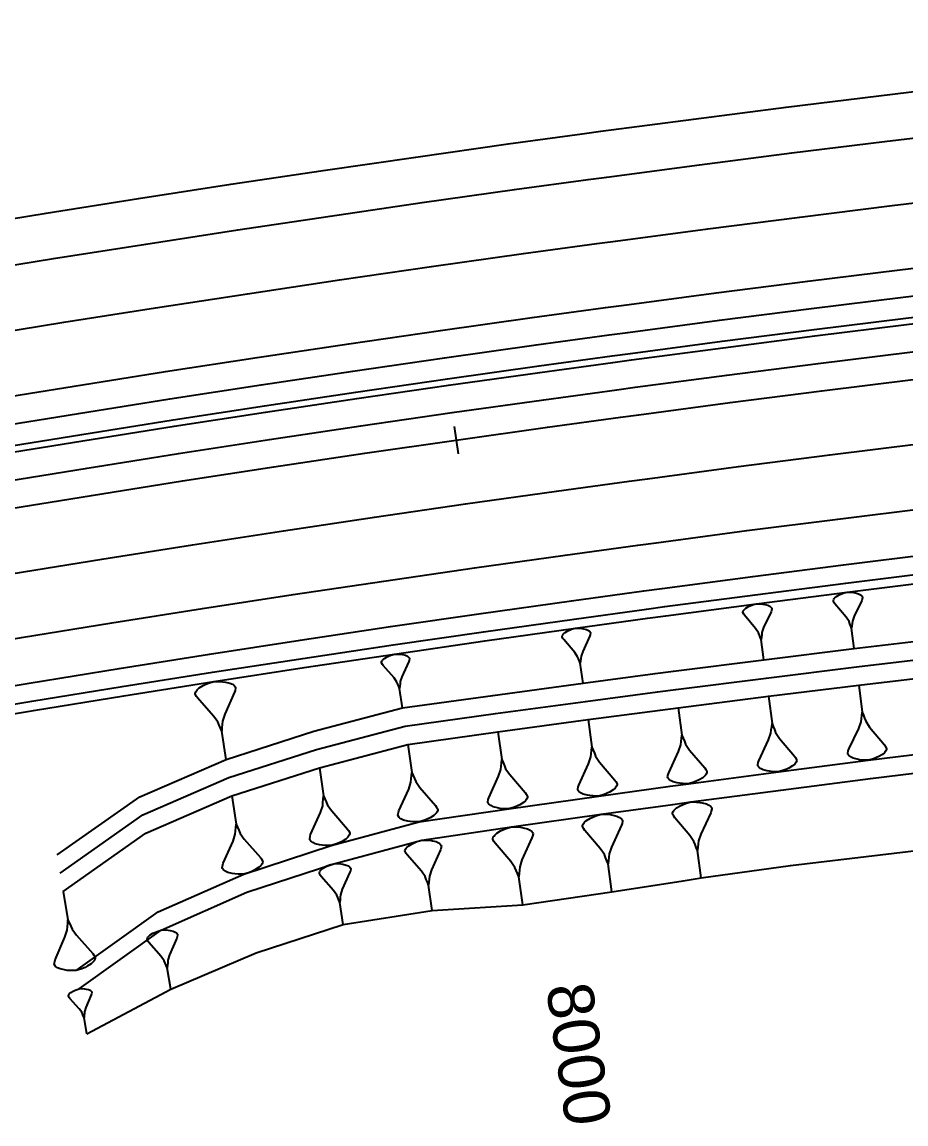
# Model space of a CAD drawing. Extents: x 388537 to 389570, y 804803 to 804975.
# Drawn here: x 388615.6 to 388663.6, y 804910.6 to 804970.3 of the extents above; entities that cross this region are included whole.
import ezdxf
from ezdxf.enums import TextEntityAlignment as Align

# ---------------------------------------------------------------- set-up
doc = ezdxf.new("R2010")
doc.units = 0
doc.layers.get('0').update_dxf_attribs({"linetype": 'CONTINUOUS'})
doc.styles.add('ARIAL', font='ARIAL.FON')

msp = doc.modelspace()

# ---------------------------------------------------------------- linework, layer by layer
at = {"color": 3}
msp.add_line((388639.0831, 804948.3862), (388639.2955, 804946.9013), dxfattribs=at)
at = {"color": 7}
for p, q in [((388659.6397, 804938.9485), (388659.6633, 804939.0156)), ((388659.6437, 804938.917), (388659.6397, 804938.9485)), ((388659.6871, 804938.8264), (388659.6437, 804938.917)), ((388659.6633, 804939.0156), (388659.6909, 804939.0511)), ((388659.7266, 804938.7673), (388659.6871, 804938.8264)), ((388659.6909, 804939.0511), (388659.7184, 804939.0866)), ((388659.7184, 804939.0866), (388659.8051, 804939.1615)), ((388659.8051, 804939.1615), (388659.9548, 804939.2444)), ((388659.9548, 804939.2444), (388660.0454, 804939.2878)), ((388660.0454, 804939.2878), (388660.1676, 804939.3352)), ((388660.1676, 804939.3352), (388660.3843, 804939.3945)), ((388660.3843, 804939.3945), (388660.609, 804939.3908)), ((388660.609, 804939.3908), (388660.739, 804939.3751)), ((388660.739, 804939.3751), (388660.8376, 804939.3555)), ((388661.1769, 804938.9498), (388660.7716, 804938.0981)), ((388660.8376, 804939.3555), (388661.0032, 804939.3123)), ((388661.0032, 804939.3123), (388661.1057, 804939.2611)), ((388661.1057, 804939.2611), (388661.1412, 804939.2336)), ((388661.1412, 804939.2336), (388661.1767, 804939.206)), ((388661.1767, 804939.206), (388661.2161, 804939.1469)), ((388661.2005, 804939.0168), (388661.1769, 804938.9498)), ((388661.2201, 804939.1154), (388661.2005, 804939.0168)), ((388661.2161, 804939.1469), (388661.2201, 804939.1154)), ((388654.7345, 804938.3204), (388654.7577, 804938.3869)), ((388654.7386, 804938.2891), (388654.7345, 804938.3204)), ((388654.782, 804938.1995), (388654.7386, 804938.2891)), ((388654.7577, 804938.3869), (388654.7848, 804938.4222)), ((388654.7848, 804938.4222), (388654.812, 804938.4575)), ((388654.812, 804938.4575), (388654.8976, 804938.5322)), ((388654.8976, 804938.5322), (388655.0456, 804938.615)), ((388655.0456, 804938.615), (388655.1353, 804938.6584)), ((388655.1353, 804938.6584), (388655.2562, 804938.7059)), ((388655.2562, 804938.7059), (388655.4708, 804938.7656)), ((388655.4708, 804938.7656), (388655.6935, 804938.7629)), ((388655.6935, 804938.7629), (388655.8225, 804938.7479)), ((388655.8225, 804938.7479), (388655.9203, 804938.7288)), ((388656.2584, 804938.3281), (388655.8602, 804937.4821)), ((388655.9203, 804938.7288), (388656.0847, 804938.6867)), ((388656.0847, 804938.6867), (388656.1865, 804938.6364)), ((388656.1865, 804938.6364), (388656.2218, 804938.6092)), ((388656.2218, 804938.6092), (388656.2571, 804938.5821)), ((388656.2571, 804938.5821), (388656.2965, 804938.5236)), ((388656.2815, 804938.3946), (388656.2584, 804938.3281)), ((388656.3005, 804938.4924), (388656.2815, 804938.3946)), ((388656.2965, 804938.5236), (388656.3005, 804938.4924)), ((388660.3302, 804938.0426), (388659.7266, 804938.7673)), ((388654.8214, 804938.1411), (388654.782, 804938.1995)), ((388655.4229, 804937.4252), (388654.8214, 804938.1411)), ((388660.4881, 804937.8062), (388660.3302, 804938.0426)), ((388660.5355, 804937.6841), (388660.4881, 804937.8062)), ((388660.5829, 804937.5619), (388660.5355, 804937.6841)), ((388660.6616, 804937.6999), (388660.646, 804937.5699)), ((388660.6773, 804937.83), (388660.6616, 804937.6999)), ((388660.7716, 804938.0981), (388660.6773, 804937.83)), ((388644.9315, 804937.0016), (388644.9537, 804937.0672)), ((388644.9537, 804937.0672), (388644.9801, 804937.1022)), ((388644.9801, 804937.1022), (388645.0065, 804937.1371)), ((388645.0065, 804937.1371), (388645.0901, 804937.2113)), ((388645.0901, 804937.2113), (388645.2351, 804937.294)), ((388645.2351, 804937.294), (388645.3229, 804937.3374)), ((388645.3229, 804937.3374), (388645.4414, 804937.3851)), ((388645.4414, 804937.3851), (388645.652, 804937.4456)), ((388645.652, 804937.4456), (388645.8711, 804937.4448)), ((388645.8711, 804937.4448), (388645.9981, 804937.4311)), ((388645.9981, 804937.4311), (388646.0944, 804937.4132)), ((388646.4303, 804937.0218), (388646.0457, 804936.1864)), ((388646.0944, 804937.4132), (388646.2564, 804937.3731)), ((388646.2564, 804937.3731), (388646.357, 804937.3245)), ((388646.357, 804937.3245), (388646.392, 804937.298)), ((388646.392, 804937.298), (388646.4269, 804937.2716)), ((388646.4269, 804937.2716), (388646.4661, 804937.2145)), ((388646.4525, 804937.0875), (388646.4303, 804937.0218)), ((388646.4704, 804937.1838), (388646.4525, 804937.0875)), ((388646.4661, 804937.2145), (388646.4704, 804937.1838)), ((388655.5803, 804937.1915), (388655.4229, 804937.4252)), ((388655.6278, 804937.0706), (388655.5803, 804937.1915)), ((388655.6753, 804936.9497), (388655.6278, 804937.0706)), ((388655.7528, 804937.0869), (388655.7378, 804936.9579)), ((388655.7678, 804937.2159), (388655.7528, 804937.0869)), ((388655.8602, 804937.4821), (388655.7678, 804937.2159)), ((388660.6303, 804937.4398), (388660.5829, 804937.5619)), ((388660.646, 804937.5699), (388660.6303, 804937.4398)), ((388660.7692, 804936.3363), (388660.6303, 804937.4398)), ((388644.9358, 804936.9709), (388644.9315, 804937.0016)), ((388644.9792, 804936.8831), (388644.9358, 804936.9709)), ((388645.0184, 804936.8259), (388644.9792, 804936.8831)), ((388645.616, 804936.1268), (388645.0184, 804936.8259)), ((388655.7228, 804936.8288), (388655.6753, 804936.9497)), ((388655.7378, 804936.9579), (388655.7228, 804936.8288)), ((388655.8651, 804935.7355), (388655.7228, 804936.8288)), ((388635.2939, 804935.8077), (388635.4358, 804935.8902)), ((388635.4358, 804935.8902), (388635.5218, 804935.9337)), ((388635.5218, 804935.9337), (388635.638, 804935.9816)), ((388635.638, 804935.9816), (388635.8446, 804936.0428)), ((388635.8446, 804936.0428), (388636.0602, 804936.0438)), ((388636.0602, 804936.0438), (388636.1852, 804936.0314)), ((388636.1852, 804936.0314), (388636.2801, 804936.0146)), ((388636.2801, 804936.0146), (388636.4398, 804935.9765)), ((388636.4398, 804935.9765), (388636.5392, 804935.9295)), ((388636.5392, 804935.9295), (388636.5738, 804935.9038)), ((388636.5738, 804935.9038), (388636.6083, 804935.8781)), ((388636.6083, 804935.8781), (388636.6474, 804935.8222)), ((388645.7728, 804935.8982), (388645.616, 804936.1268)), ((388645.8205, 804935.7797), (388645.7728, 804935.8982)), ((388645.957, 804935.9238), (388645.9433, 804935.7968)), ((388646.0457, 804936.1864), (388645.957, 804935.9238)), ((388635.1397, 804935.6001), (388635.1609, 804935.6648)), ((388635.1441, 804935.5699), (388635.1397, 804935.6001)), ((388635.1876, 804935.4839), (388635.1441, 804935.5699)), ((388635.1609, 804935.6648), (388635.1866, 804935.6994)), ((388635.1866, 804935.6994), (388635.2124, 804935.734)), ((388635.2266, 804935.428), (388635.1876, 804935.4839)), ((388635.2124, 804935.734), (388635.2939, 804935.8077)), ((388635.8202, 804934.7453), (388635.2266, 804935.428)), ((388636.6137, 804935.6324), (388636.2423, 804934.8075)), ((388636.635, 804935.6972), (388636.6137, 804935.6324)), ((388636.6518, 804935.7921), (388636.635, 804935.6972)), ((388636.6474, 804935.8222), (388636.6518, 804935.7921)), ((388645.8683, 804935.6612), (388645.8205, 804935.7797)), ((388645.916, 804935.5427), (388645.8683, 804935.6612)), ((388645.9296, 804935.6697), (388645.916, 804935.5427)), ((388646.065, 804934.4685), (388645.916, 804935.5427)), ((388645.9433, 804935.7968), (388645.9296, 804935.6697)), ((388635.9763, 804934.5218), (388635.8202, 804934.7453)), ((388636.2423, 804934.8075), (388636.1573, 804934.5484)), ((388625.0651, 804934.0022), (388625.1019, 804934.0525)), ((388625.1019, 804934.0525), (388625.1387, 804934.1029)), ((388625.1387, 804934.1029), (388625.2558, 804934.2104)), ((388625.2558, 804934.2104), (388625.46, 804934.3315)), ((388625.46, 804934.3315), (388625.5839, 804934.3955)), ((388625.5839, 804934.3955), (388625.7514, 804934.4662)), ((388625.7514, 804934.4662), (388626.0495, 804934.5573)), ((388626.0495, 804934.5573), (388626.3613, 804934.5613)), ((388626.3613, 804934.5613), (388626.5423, 804934.545)), ((388626.5423, 804934.545), (388626.6798, 804934.5218)), ((388626.6798, 804934.5218), (388626.9112, 804934.4686)), ((388626.9112, 804934.4686), (388627.0555, 804934.4019)), ((388627.0555, 804934.4019), (388627.1058, 804934.3651)), ((388627.1058, 804934.3651), (388627.1562, 804934.3283)), ((388627.1562, 804934.3283), (388627.2134, 804934.248)), ((388627.197, 804934.067), (388627.167, 804933.973)), ((388627.2202, 804934.2044), (388627.197, 804934.067)), ((388627.2134, 804934.248), (388627.2202, 804934.2044)), ((388636.0243, 804934.4056), (388635.9763, 804934.5218)), ((388636.0722, 804934.2894), (388636.0243, 804934.4056)), ((388636.1201, 804934.1733), (388636.0722, 804934.2894)), ((388636.1325, 804934.2983), (388636.1201, 804934.1733)), ((388636.2756, 804933.1179), (388636.1201, 804934.1733)), ((388636.1449, 804934.4234), (388636.1325, 804934.2983)), ((388636.1573, 804934.5484), (388636.1449, 804934.4234)), ((388661.0189, 804934.3519), (388661.2035, 804932.8849)), ((388625.0352, 804933.9083), (388625.0651, 804934.0022)), ((388625.042, 804933.8647), (388625.0352, 804933.9083)), ((388625.1059, 804933.7408), (388625.042, 804933.8647)), ((388625.1631, 804933.6605), (388625.1059, 804933.7408)), ((388626.03, 804932.6801), (388625.1631, 804933.6605)), ((388627.167, 804933.973), (388626.6398, 804932.7752)), ((388656.1232, 804933.7522), (388656.3154, 804932.2761)), ((388651.2302, 804933.1306), (388651.4299, 804931.6454)), ((388661.1827, 804932.7119), (388661.2035, 804932.8849)), ((388661.2035, 804932.8849), (388661.2666, 804932.7225)), ((388626.2586, 804932.3588), (388626.03, 804932.6801)), ((388626.3293, 804932.1913), (388626.2586, 804932.3588)), ((388626.52, 804932.3995), (388626.5036, 804932.2185)), ((388626.6398, 804932.7752), (388626.52, 804932.3995)), ((388646.3398, 804932.4874), (388646.5471, 804930.9932)), ((388656.2951, 804932.1019), (388656.3154, 804932.2761)), ((388656.3154, 804932.2761), (388656.3795, 804932.1129)), ((388661.0156, 804932.0096), (388661.1411, 804932.3661)), ((388661.1411, 804932.3661), (388661.1619, 804932.539)), ((388661.1619, 804932.539), (388661.1827, 804932.7119)), ((388661.2666, 804932.7225), (388661.3296, 804932.5601)), ((388661.3296, 804932.5601), (388661.3926, 804932.3977)), ((388661.3926, 804932.3977), (388661.6025, 804932.0835)), ((388626.4001, 804932.0238), (388626.3293, 804932.1913)), ((388626.4708, 804931.8564), (388626.4001, 804932.0238)), ((388626.4872, 804932.0374), (388626.4708, 804931.8564)), ((388626.7086, 804930.3316), (388626.4708, 804931.8564)), ((388626.5036, 804932.2185), (388626.4872, 804932.0374)), ((388641.4521, 804931.8236), (388641.6671, 804930.3205)), ((388651.4103, 804931.4699), (388651.4299, 804931.6454)), ((388651.4299, 804931.6454), (388651.4951, 804931.4813)), ((388656.1299, 804931.3941), (388656.2547, 804931.7535)), ((388656.2547, 804931.7535), (388656.2749, 804931.9277)), ((388656.2749, 804931.9277), (388656.2951, 804932.1019)), ((388656.3795, 804932.1129), (388656.4436, 804931.9496)), ((388656.4436, 804931.9496), (388656.5077, 804931.7864)), ((388656.5077, 804931.7864), (388656.7204, 804931.471)), ((388660.4769, 804930.8773), (388661.0156, 804932.0096)), ((388661.6025, 804932.0835), (388662.405, 804931.12)), ((388636.5672, 804931.1392), (388636.79, 804929.6271)), ((388651.2469, 804930.7568), (388651.371, 804931.1191)), ((388651.371, 804931.1191), (388651.3906, 804931.2945)), ((388651.3906, 804931.2945), (388651.4103, 804931.4699)), ((388651.4951, 804931.4813), (388651.5604, 804931.3173)), ((388651.5604, 804931.3173), (388651.6256, 804931.1533)), ((388651.6256, 804931.1533), (388651.841, 804930.8366)), ((388655.5923, 804930.2519), (388656.1299, 804931.3941)), ((388656.7204, 804931.471), (388657.5324, 804930.5044)), ((388662.405, 804931.12), (388662.4575, 804931.0414)), ((388646.3667, 804930.0979), (388646.4901, 804930.4632)), ((388646.4901, 804930.4632), (388646.5091, 804930.6399)), ((388646.5091, 804930.6399), (388646.5281, 804930.8165)), ((388646.5281, 804930.8165), (388646.5471, 804930.9932)), ((388646.5471, 804930.9932), (388646.6135, 804930.8284)), ((388646.6135, 804930.8284), (388646.6799, 804930.6635)), ((388646.6799, 804930.6635), (388646.7463, 804930.4987)), ((388646.7463, 804930.4987), (388646.9644, 804930.1809)), ((388650.7106, 804929.6046), (388651.2469, 804930.7568)), ((388651.841, 804930.8366), (388652.6626, 804929.867)), ((388657.5324, 804930.5044), (388657.5855, 804930.4255)), ((388660.4194, 804930.6572), (388660.4455, 804930.7882)), ((388660.4247, 804930.6153), (388660.4194, 804930.6572)), ((388660.4772, 804930.5367), (388660.4247, 804930.6153)), ((388660.4455, 804930.7882), (388660.4769, 804930.8773)), ((388660.5243, 804930.5001), (388660.4772, 804930.5367)), ((388660.5715, 804930.4635), (388660.5243, 804930.5001)), ((388660.7078, 804930.3955), (388660.5715, 804930.4635)), ((388662.1016, 804930.4857), (388661.9811, 804930.428)), ((388662.3006, 804930.5959), (388662.1016, 804930.4857)), ((388662.4158, 804930.6956), (388662.3006, 804930.5959)), ((388662.4525, 804930.7428), (388662.4158, 804930.6956)), ((388662.4891, 804930.79), (388662.4525, 804930.7428)), ((388662.4575, 804931.0414), (388662.5152, 804930.921)), ((388662.5205, 804930.8791), (388662.4891, 804930.79)), ((388662.5152, 804930.921), (388662.5205, 804930.8791)), ((388631.7688, 804929.8816), (388631.9995, 804928.3604)), ((388641.612, 804929.7867), (388641.6304, 804929.9646)), ((388641.6304, 804929.9646), (388641.6488, 804930.1425)), ((388641.6488, 804930.1425), (388641.6671, 804930.3205)), ((388641.6671, 804930.3205), (388641.7347, 804930.1548)), ((388641.7347, 804930.1548), (388641.8022, 804929.9892)), ((388641.8022, 804929.9892), (388641.8697, 804929.8235)), ((388645.8317, 804928.9359), (388646.3667, 804930.0979)), ((388646.9644, 804930.1809), (388647.7956, 804929.2083)), ((388652.6626, 804929.867), (388652.7164, 804929.7879)), ((388655.5354, 804930.0301), (388655.5611, 804930.1621)), ((388655.5409, 804929.9879), (388655.5354, 804930.0301)), ((388655.594, 804929.909), (388655.5409, 804929.9879)), ((388655.5611, 804930.1621), (388655.5923, 804930.2519)), ((388655.6417, 804929.8723), (388655.594, 804929.909)), ((388655.6894, 804929.8357), (388655.6417, 804929.8723)), ((388657.2296, 804929.8646), (388657.1086, 804929.8059)), ((388657.4295, 804929.9763), (388657.2296, 804929.8646)), ((388657.5451, 804930.0772), (388657.4295, 804929.9763)), ((388657.5818, 804930.1248), (388657.5451, 804930.0772)), ((388657.6185, 804930.1725), (388657.5818, 804930.1248)), ((388657.5855, 804930.4255), (388657.6442, 804930.3045)), ((388657.6497, 804930.2623), (388657.6185, 804930.1725)), ((388657.6442, 804930.3045), (388657.6497, 804930.2623)), ((388660.928, 804930.338), (388660.7078, 804930.3955)), ((388661.059, 804930.3119), (388660.928, 804930.338)), ((388661.2319, 804930.2911), (388661.059, 804930.3119)), ((388661.5306, 804930.2861), (388661.2319, 804930.2911)), ((388661.8187, 804930.3649), (388661.5306, 804930.2861)), ((388661.9811, 804930.428), (388661.8187, 804930.3649)), ((388636.7368, 804929.0895), (388636.7545, 804929.2687)), ((388636.7545, 804929.2687), (388636.7722, 804929.4479)), ((388636.7722, 804929.4479), (388636.79, 804929.6271)), ((388636.79, 804929.6271), (388636.8586, 804929.4606)), ((388636.8586, 804929.4606), (388636.9273, 804929.2942)), ((388636.9273, 804929.2942), (388636.996, 804929.1277)), ((388640.9558, 804928.2465), (388641.4894, 804929.4185)), ((388641.4894, 804929.4185), (388641.612, 804929.7867)), ((388641.8697, 804929.8235), (388642.0906, 804929.5045)), ((388642.0906, 804929.5045), (388642.9314, 804928.5291)), ((388650.6542, 804929.3811), (388650.6796, 804929.5141)), ((388650.6599, 804929.3386), (388650.6542, 804929.3811)), ((388650.7138, 804929.2595), (388650.6599, 804929.3386)), ((388650.6796, 804929.5141), (388650.7106, 804929.6046)), ((388650.7619, 804929.2227), (388650.7138, 804929.2595)), ((388652.5613, 804929.335), (388652.3605, 804929.2216)), ((388652.6772, 804929.437), (388652.5613, 804929.335)), ((388652.7139, 804929.4851), (388652.6772, 804929.437)), ((388652.7506, 804929.5333), (388652.7139, 804929.4851)), ((388652.7164, 804929.7879), (388652.776, 804929.6663)), ((388652.7817, 804929.6239), (388652.7506, 804929.5333)), ((388652.776, 804929.6663), (388652.7817, 804929.6239)), ((388655.8269, 804929.7678), (388655.6894, 804929.8357)), ((388656.0487, 804929.7109), (388655.8269, 804929.7678)), ((388656.1807, 804929.6852), (388656.0487, 804929.7109)), ((388656.3549, 804929.6649), (388656.1807, 804929.6852)), ((388656.6557, 804929.6612), (388656.3549, 804929.6649)), ((388656.9454, 804929.7418), (388656.6557, 804929.6612)), ((388657.1086, 804929.8059), (388656.9454, 804929.7418)), ((388636.0828, 804927.5365), (388636.6149, 804928.7185)), ((388636.6149, 804928.7185), (388636.7368, 804929.0895)), ((388636.996, 804929.1277), (388637.2197, 804928.8076)), ((388637.2197, 804928.8076), (388638.0701, 804927.8293)), ((388645.776, 804928.7106), (388645.8009, 804928.8446)), ((388645.7819, 804928.6679), (388645.776, 804928.7106)), ((388645.8364, 804928.5884), (388645.7819, 804928.6679)), ((388645.8009, 804928.8446), (388645.8317, 804928.9359)), ((388647.6959, 804928.6723), (388647.4943, 804928.5573)), ((388647.8121, 804928.7755), (388647.6959, 804928.6723)), ((388647.7956, 804929.2083), (388647.8501, 804929.1289)), ((388647.8489, 804928.8241), (388647.8121, 804928.7755)), ((388647.8856, 804928.8727), (388647.8489, 804928.8241)), ((388647.8501, 804929.1289), (388647.9106, 804929.0067)), ((388647.9165, 804928.964), (388647.8856, 804928.8727)), ((388647.9106, 804929.0067), (388647.9165, 804928.964)), ((388650.8101, 804929.186), (388650.7619, 804929.2227)), ((388650.9488, 804929.1182), (388650.8101, 804929.186)), ((388651.1724, 804929.0619), (388650.9488, 804929.1182)), ((388651.3054, 804929.0366), (388651.1724, 804929.0619)), ((388651.4808, 804929.017), (388651.3054, 804929.0366)), ((388651.7836, 804929.0145), (388651.4808, 804929.017)), ((388652.0749, 804929.0968), (388651.7836, 804929.0145)), ((388652.2389, 804929.1621), (388652.0749, 804929.0968)), ((388652.3605, 804929.2216), (388652.2389, 804929.1621)), ((388627.0169, 804928.3555), (388627.2555, 804926.8254)), ((388631.9653, 804927.9995), (388631.9824, 804928.1799)), ((388631.9824, 804928.1799), (388631.9995, 804928.3604)), ((388631.9995, 804928.3604), (388632.0694, 804928.1931)), ((388632.0694, 804928.1931), (388632.1392, 804928.0259)), ((388640.9006, 804928.0195), (388640.9251, 804928.1545)), ((388640.9251, 804928.1545), (388640.9558, 804928.2465)), ((388642.9499, 804928.0935), (388642.8333, 804927.9891)), ((388642.9314, 804928.5291), (388642.9866, 804928.4493)), ((388642.9867, 804928.1425), (388642.9499, 804928.0935)), ((388642.9866, 804928.4493), (388643.048, 804928.3266)), ((388643.0235, 804928.1916), (388642.9867, 804928.1425)), ((388643.0542, 804928.2837), (388643.0235, 804928.1916)), ((388643.048, 804928.3266), (388643.0542, 804928.2837)), ((388645.8851, 804928.5517), (388645.8364, 804928.5884)), ((388645.9337, 804928.5149), (388645.8851, 804928.5517)), ((388646.0736, 804928.4473), (388645.9337, 804928.5149)), ((388646.2989, 804928.3915), (388646.0736, 804928.4473)), ((388646.4329, 804928.3666), (388646.2989, 804928.3915)), ((388646.6096, 804928.3476), (388646.4329, 804928.3666)), ((388646.9143, 804928.3463), (388646.6096, 804928.3476)), ((388647.2073, 804928.4305), (388646.9143, 804928.3463)), ((388647.3721, 804928.4969), (388647.2073, 804928.4305)), ((388647.4943, 804928.5573), (388647.3721, 804928.4969)), ((388631.8271, 804927.445), (388631.9483, 804927.8191)), ((388631.9483, 804927.8191), (388631.9653, 804927.9995)), ((388632.1392, 804928.0259), (388632.209, 804927.8586)), ((388632.209, 804927.8586), (388632.4356, 804927.5373)), ((388632.4356, 804927.5373), (388633.2958, 804926.5562)), ((388636.0523, 804927.4437), (388636.0828, 804927.5365)), ((388638.0701, 804927.8293), (388638.1261, 804927.7493)), ((388638.1261, 804927.7493), (388638.1884, 804927.6261)), ((388638.1642, 804927.4901), (388638.1274, 804927.4405)), ((388638.1947, 804927.5828), (388638.1642, 804927.4901)), ((388638.1884, 804927.6261), (388638.1947, 804927.5828)), ((388640.9067, 804927.9765), (388640.9006, 804928.0195)), ((388640.962, 804927.8968), (388640.9067, 804927.9765)), ((388641.0111, 804927.86), (388640.962, 804927.8968)), ((388641.0602, 804927.8232), (388641.0111, 804927.86)), ((388641.2013, 804927.7557), (388641.0602, 804927.8232)), ((388641.4283, 804927.7005), (388641.2013, 804927.7557)), ((388641.5633, 804927.676), (388641.4283, 804927.7005)), ((388641.7412, 804927.6576), (388641.5633, 804927.676)), ((388642.048, 804927.6577), (388641.7412, 804927.6576)), ((388642.3425, 804927.7436), (388642.048, 804927.6577)), ((388642.5082, 804927.8111), (388642.3425, 804927.7436)), ((388642.6309, 804927.8725), (388642.5082, 804927.8111)), ((388642.8333, 804927.9891), (388642.6309, 804927.8725)), ((388650.9175, 804927.4133), (388650.9486, 804927.504)), ((388650.9486, 804927.504), (388650.9854, 804927.5522)), ((388650.9854, 804927.5522), (388651.0221, 804927.6003)), ((388651.0221, 804927.6003), (388651.1382, 804927.7024)), ((388651.1382, 804927.7024), (388651.3392, 804927.816)), ((388651.3392, 804927.816), (388651.4609, 804927.8756)), ((388651.4609, 804927.8756), (388651.6251, 804927.9409)), ((388651.6251, 804927.9409), (388651.9168, 804928.0234)), ((388651.9168, 804928.0234), (388652.2199, 804928.0209)), ((388652.2199, 804928.0209), (388652.3955, 804928.0012)), ((388652.3955, 804928.0012), (388652.5287, 804927.9759)), ((388652.5287, 804927.9759), (388652.7525, 804927.9195)), ((388652.7525, 804927.9195), (388652.8914, 804927.8516)), ((388652.8914, 804927.8516), (388652.9396, 804927.8149)), ((388652.9396, 804927.8149), (388652.9878, 804927.7781)), ((388652.9878, 804927.7781), (388653.0417, 804927.6988)), ((388653.0221, 804927.5232), (388652.991, 804927.4325)), ((388653.0474, 804927.6564), (388653.0221, 804927.5232)), ((388653.0417, 804927.6988), (388653.0474, 804927.6564)), ((388631.2965, 804926.253), (388631.8271, 804927.445)), ((388636.0282, 804927.3078), (388636.0523, 804927.4437)), ((388636.0345, 804927.2646), (388636.0282, 804927.3078)), ((388636.0905, 804927.1845), (388636.0345, 804927.2646)), ((388636.14, 804927.1477), (388636.0905, 804927.1845)), ((388636.1896, 804927.1108), (388636.14, 804927.1477)), ((388636.332, 804927.0435), (388636.1896, 804927.1108)), ((388636.5607, 804926.989), (388636.332, 804927.0435)), ((388636.6967, 804926.9648), (388636.5607, 804926.989)), ((388636.8759, 804926.9471), (388636.6967, 804926.9648)), ((388637.1847, 804926.9485), (388636.8759, 804926.9471)), ((388637.4807, 804927.0362), (388637.1847, 804926.9485)), ((388637.6472, 804927.1049), (388637.4807, 804927.0362)), ((388637.7704, 804927.1672), (388637.6472, 804927.1049)), ((388637.9737, 804927.2854), (388637.7704, 804927.1672)), ((388638.0906, 804927.3909), (388637.9737, 804927.2854)), ((388638.1274, 804927.4405), (388638.0906, 804927.3909)), ((388646.0676, 804926.8225), (388646.1049, 804926.8718)), ((388646.1049, 804926.8718), (388646.1421, 804926.921)), ((388646.1421, 804926.921), (388646.2599, 804927.0255)), ((388646.2599, 804927.0255), (388646.4642, 804927.142)), ((388646.4642, 804927.142), (388646.5879, 804927.2033)), ((388646.5879, 804927.2033), (388646.755, 804927.2706)), ((388646.755, 804927.2706), (388647.0518, 804927.3558)), ((388647.0518, 804927.3558), (388647.3606, 804927.3546)), ((388647.3606, 804927.3546), (388647.5396, 804927.3353)), ((388647.5396, 804927.3353), (388647.6754, 804927.3101)), ((388647.6754, 804927.3101), (388647.9036, 804927.2536)), ((388647.9036, 804927.2536), (388648.0454, 804927.1851)), ((388648.0454, 804927.1851), (388648.0947, 804927.1478)), ((388648.0947, 804927.1478), (388648.1439, 804927.1106)), ((388648.1439, 804927.1106), (388648.1992, 804927.03)), ((388648.2052, 804926.9868), (388648.1799, 804926.851)), ((388648.1992, 804927.03), (388648.2052, 804926.9868)), ((388650.9232, 804927.3708), (388650.9175, 804927.4133)), ((388650.9829, 804927.2491), (388650.9232, 804927.3708)), ((388651.0368, 804927.1698), (388650.9829, 804927.2491)), ((388651.8593, 804926.1991), (388651.0368, 804927.1698)), ((388652.991, 804927.4325), (388652.454, 804926.279)), ((388627.0859, 804925.9033), (388627.2062, 804926.2803)), ((388627.2062, 804926.2803), (388627.2226, 804926.462)), ((388627.2226, 804926.462), (388627.2391, 804926.6437)), ((388627.2391, 804926.6437), (388627.2555, 804926.8254)), ((388627.2555, 804926.8254), (388627.3265, 804926.6573)), ((388627.3265, 804926.6573), (388627.3975, 804926.4893)), ((388627.3975, 804926.4893), (388627.4685, 804926.3212)), ((388627.4685, 804926.3212), (388627.6979, 804925.9987)), ((388633.2958, 804926.5562), (388633.3524, 804926.4759)), ((388633.3524, 804926.4759), (388633.4157, 804926.3521)), ((388633.4222, 804926.3086), (388633.392, 804926.2151)), ((388633.4157, 804926.3521), (388633.4222, 804926.3086)), ((388641.2755, 804926.226), (388641.3936, 804926.3318)), ((388641.3936, 804926.3318), (388641.5988, 804926.45)), ((388641.5988, 804926.45), (388641.7232, 804926.5122)), ((388641.7232, 804926.5122), (388641.8911, 804926.5806)), ((388641.8911, 804926.5806), (388642.1896, 804926.6677)), ((388642.1896, 804926.6677), (388642.5006, 804926.6678)), ((388642.5006, 804926.6678), (388642.6809, 804926.6492)), ((388642.6809, 804926.6492), (388642.8177, 804926.6243)), ((388642.8177, 804926.6243), (388643.0479, 804926.5684)), ((388643.0479, 804926.5684), (388643.1909, 804926.5)), ((388643.1909, 804926.5), (388643.2407, 804926.4627)), ((388643.2407, 804926.4627), (388643.2904, 804926.4254)), ((388643.2904, 804926.4254), (388643.3464, 804926.3446)), ((388643.3526, 804926.301), (388643.3278, 804926.1642)), ((388643.3464, 804926.3446), (388643.3526, 804926.301)), ((388646.0364, 804926.73), (388646.0676, 804926.8225)), ((388646.0424, 804926.6867), (388646.0364, 804926.73)), ((388646.1036, 804926.563), (388646.0424, 804926.6867)), ((388646.1589, 804926.4825), (388646.1036, 804926.563)), ((388647.001, 804925.4971), (388646.1589, 804926.4825)), ((388648.1487, 804926.7585), (388647.6066, 804925.5811)), ((388648.1799, 804926.851), (388648.1487, 804926.7585)), ((388652.454, 804926.279), (388652.3298, 804925.9163)), ((388626.5569, 804924.7012), (388627.0859, 804925.9033)), ((388627.6979, 804925.9987), (388628.5679, 804925.0149)), ((388631.2426, 804926.0225), (388631.2663, 804926.1595)), ((388631.2492, 804925.9791), (388631.2426, 804926.0225)), ((388631.3058, 804925.8987), (388631.2492, 804925.9791)), ((388631.2663, 804926.1595), (388631.2965, 804926.253)), ((388631.3559, 804925.8619), (388631.3058, 804925.8987)), ((388631.4059, 804925.825), (388631.3559, 804925.8619)), ((388631.5495, 804925.7578), (388631.4059, 804925.825)), ((388631.78, 804925.7039), (388631.5495, 804925.7578)), ((388631.9169, 804925.6802), (388631.78, 804925.7039)), ((388632.0974, 804925.6631), (388631.9169, 804925.6802)), ((388632.7058, 804925.7554), (388632.4082, 804925.6658)), ((388632.8731, 804925.8252), (388632.7058, 804925.7554)), ((388632.9969, 804925.8884), (388632.8731, 804925.8252)), ((388633.201, 804926.0083), (388632.9969, 804925.8884)), ((388633.3182, 804926.115), (388633.201, 804926.0083)), ((388633.3551, 804926.1651), (388633.3182, 804926.115)), ((388633.392, 804926.2151), (388633.3551, 804926.1651)), ((388636.6117, 804925.6522), (388636.7968, 804925.7599)), ((388636.7968, 804925.7599), (388636.9091, 804925.8166)), ((388636.9091, 804925.8166), (388637.0607, 804925.8792)), ((388637.0607, 804925.8792), (388637.3304, 804925.9591)), ((388637.3304, 804925.9591), (388637.6117, 804925.9604)), ((388637.6117, 804925.9604), (388637.7749, 804925.9442)), ((388637.7749, 804925.9442), (388637.8988, 804925.9223)), ((388637.8988, 804925.9223), (388638.1072, 804925.8725)), ((388638.1072, 804925.8725), (388638.2368, 804925.8112)), ((388638.2368, 804925.8112), (388638.282, 804925.7777)), ((388638.282, 804925.7777), (388638.3272, 804925.7441)), ((388638.3272, 804925.7441), (388638.3781, 804925.6712)), ((388638.3781, 804925.6712), (388638.3839, 804925.6318)), ((388641.1698, 804926.0332), (388641.2009, 804926.1265)), ((388641.176, 804925.9897), (388641.1698, 804926.0332)), ((388641.2382, 804925.8653), (388641.176, 804925.9897)), ((388641.2009, 804926.1265), (388641.2382, 804926.1763)), ((388641.2382, 804926.1763), (388641.2755, 804926.226)), ((388641.2942, 804925.7845), (388641.2382, 804925.8653)), ((388642.1464, 804924.7958), (388641.2942, 804925.7845)), ((388643.2967, 804926.0709), (388642.7559, 804924.883)), ((388643.3278, 804926.1642), (388643.2967, 804926.0709)), ((388652.0749, 804925.8821), (388651.8593, 804926.1991)), ((388652.1402, 804925.7178), (388652.0749, 804925.8821)), ((388652.2056, 804925.5536), (388652.1402, 804925.7178)), ((388652.3102, 804925.7407), (388652.2905, 804925.565)), ((388652.3298, 804925.9163), (388652.3102, 804925.7407)), ((388632.4082, 804925.6658), (388632.0974, 804925.6631)), ((388636.4103, 804925.3813), (388636.4381, 804925.4658)), ((388636.4161, 804925.3419), (388636.4103, 804925.3813)), ((388636.4729, 804925.2296), (388636.4161, 804925.3419)), ((388636.4381, 804925.4658), (388636.4716, 804925.5109)), ((388636.4716, 804925.5109), (388636.5052, 804925.5561)), ((388636.5238, 804925.1567), (388636.4729, 804925.2296)), ((388636.5052, 804925.5561), (388636.6117, 804925.6522)), ((388637.2985, 804924.2656), (388636.5238, 804925.1567)), ((388638.3342, 804925.4235), (388637.8495, 804924.3468)), ((388638.3619, 804925.508), (388638.3342, 804925.4235)), ((388638.3839, 804925.6318), (388638.3619, 804925.508)), ((388647.222, 804925.175), (388647.001, 804925.4971)), ((388647.2893, 804925.008), (388647.222, 804925.175)), ((388647.4816, 804925.211), (388647.4623, 804925.032)), ((388647.6066, 804925.5811), (388647.4816, 804925.211)), ((388652.2709, 804925.3894), (388652.2056, 804925.5536)), ((388652.2905, 804925.565), (388652.2709, 804925.3894)), ((388652.4708, 804923.9025), (388652.2709, 804925.3894)), ((388626.5035, 804924.4689), (388626.5268, 804924.6069)), ((388626.5268, 804924.6069), (388626.5569, 804924.7012)), ((388628.5924, 804924.5709), (388628.4749, 804924.463)), ((388628.5679, 804925.0149), (388628.6253, 804924.9342)), ((388628.6293, 804924.6214), (388628.5924, 804924.5709)), ((388628.6253, 804924.9342), (388628.6894, 804924.8099)), ((388628.6662, 804924.6719), (388628.6293, 804924.6214)), ((388628.6963, 804924.7662), (388628.6662, 804924.6719)), ((388628.6894, 804924.8099), (388628.6963, 804924.7662)), ((388631.9399, 804924.4099), (388632.0991, 804924.5034)), ((388632.0991, 804924.5034), (388632.1956, 804924.5527)), ((388632.1956, 804924.5527), (388632.326, 804924.6072)), ((388632.326, 804924.6072), (388632.5581, 804924.6771)), ((388632.5581, 804924.6771), (388632.8005, 804924.6792)), ((388632.8005, 804924.6792), (388632.9412, 804924.6658)), ((388632.9412, 804924.6658), (388633.0481, 804924.6473)), ((388633.0481, 804924.6473), (388633.2278, 804924.6053)), ((388633.2278, 804924.6053), (388633.3398, 804924.5529)), ((388633.3398, 804924.5529), (388633.3788, 804924.5241)), ((388633.3788, 804924.5241), (388633.4178, 804924.4954)), ((388633.4178, 804924.4954), (388633.462, 804924.4327)), ((388642.3704, 804924.4725), (388642.1464, 804924.7958)), ((388642.6315, 804924.5098), (388642.6129, 804924.3295)), ((388642.7559, 804924.883), (388642.6315, 804924.5098)), ((388647.3566, 804924.841), (388647.2893, 804925.008)), ((388647.4238, 804924.6739), (388647.3566, 804924.841)), ((388647.4431, 804924.853), (388647.4238, 804924.6739)), ((388647.6339, 804923.16), (388647.4238, 804924.6739)), ((388647.4623, 804925.032), (388647.4431, 804924.853)), ((388626.5103, 804924.4252), (388626.5035, 804924.4689)), ((388626.5677, 804924.3446), (388626.5103, 804924.4252)), ((388626.6182, 804924.3077), (388626.5677, 804924.3446)), ((388626.6688, 804924.2708), (388626.6182, 804924.3077)), ((388626.8136, 804924.2038), (388626.6688, 804924.2708)), ((388627.0458, 804924.1505), (388626.8136, 804924.2038)), ((388627.1838, 804924.1272), (388627.0458, 804924.1505)), ((388627.3655, 804924.1108), (388627.1838, 804924.1272)), ((388627.6783, 804924.1148), (388627.3655, 804924.1108)), ((388627.9775, 804924.2063), (388627.6783, 804924.1148)), ((388628.1456, 804924.2772), (388627.9775, 804924.2063)), ((388628.2699, 804924.3414), (388628.1456, 804924.2772)), ((388628.4749, 804924.463), (388628.2699, 804924.3414)), ((388631.7674, 804924.1757), (388631.791, 804924.2487)), ((388631.7725, 804924.1419), (388631.7674, 804924.1757)), ((388631.8218, 804924.0453), (388631.7725, 804924.1419)), ((388631.791, 804924.2487), (388631.8197, 804924.2877)), ((388631.8197, 804924.2877), (388631.8485, 804924.3267)), ((388631.866, 804923.9827), (388631.8218, 804924.0453)), ((388631.8485, 804924.3267), (388631.9399, 804924.4099)), ((388632.5368, 804923.2176), (388631.866, 804923.9827)), ((388633.4251, 804924.2191), (388633.0113, 804923.2896)), ((388633.4487, 804924.292), (388633.4251, 804924.2191)), ((388633.4671, 804924.3989), (388633.4487, 804924.292)), ((388633.462, 804924.4327), (388633.4671, 804924.3989)), ((388637.5023, 804923.974), (388637.2985, 804924.2656)), ((388637.5649, 804923.8223), (388637.5023, 804923.974)), ((388637.7384, 804924.0088), (388637.7223, 804923.8455)), ((388637.8495, 804924.3468), (388637.7384, 804924.0088)), ((388642.4388, 804924.3046), (388642.3704, 804924.4725)), ((388642.5072, 804924.1367), (388642.4388, 804924.3046)), ((388642.5757, 804923.9688), (388642.5072, 804924.1367)), ((388642.5943, 804924.1491), (388642.5757, 804923.9688)), ((388642.7936, 804922.4451), (388642.5757, 804923.9688)), ((388642.6129, 804924.3295), (388642.5943, 804924.1491)), ((388633.0113, 804923.2896), (388632.9168, 804922.9979)), ((388637.6274, 804923.6707), (388637.5649, 804923.8223)), ((388637.69, 804923.5191), (388637.6274, 804923.6707)), ((388637.7061, 804923.6823), (388637.69, 804923.5191)), ((388637.8929, 804922.1416), (388637.69, 804923.5191)), ((388637.7223, 804923.8455), (388637.7061, 804923.6823)), ((388617.8826, 804923.1772), (388618.1375, 804921.6292)), ((388632.7135, 804922.967), (388632.5368, 804923.2176)), ((388632.7679, 804922.8366), (388632.7135, 804922.967)), ((388632.8224, 804922.7062), (388632.7679, 804922.8366)), ((388632.8768, 804922.5757), (388632.8224, 804922.7062)), ((388632.8902, 804922.7164), (388632.8768, 804922.5757)), ((388632.9035, 804922.8571), (388632.8902, 804922.7164)), ((388632.9168, 804922.9979), (388632.9035, 804922.8571)), ((388633.0567, 804921.3895), (388632.8768, 804922.5757)), ((388618.1224, 804921.445), (388618.1375, 804921.6292)), ((388618.1375, 804921.6292), (388618.2108, 804921.4595)), ((388617.9735, 804920.6936), (388618.0922, 804921.0766)), ((388618.0922, 804921.0766), (388618.1073, 804921.2608)), ((388618.1073, 804921.2608), (388618.1224, 804921.445)), ((388618.2108, 804921.4595), (388618.2842, 804921.2899)), ((388618.2842, 804921.2899), (388618.3576, 804921.1203)), ((388618.3576, 804921.1203), (388618.5927, 804920.7956)), ((388622.5919, 804920.8137), (388622.7465, 804920.9063)), ((388622.7465, 804920.9063), (388622.8404, 804920.9552)), ((388622.8404, 804920.9552), (388622.9672, 804921.0094)), ((388622.9672, 804921.0094), (388623.1932, 804921.0795)), ((388623.1932, 804921.0795), (388623.4298, 804921.0836)), ((388623.4298, 804921.0836), (388623.5673, 804921.0717)), ((388623.5673, 804921.0717), (388623.6717, 804921.0546)), ((388623.6717, 804921.0546), (388623.8475, 804921.015)), ((388623.8475, 804921.015), (388623.9572, 804920.9648)), ((388623.9572, 804920.9648), (388623.9955, 804920.937)), ((388623.9955, 804920.937), (388624.0339, 804920.9093)), ((388624.0339, 804920.9093), (388624.0775, 804920.8485)), ((388617.4479, 804919.4714), (388617.9735, 804920.6936)), ((388618.5927, 804920.7956), (388619.4824, 804919.8063)), ((388622.4254, 804920.5837), (388622.4479, 804920.655)), ((388622.4307, 804920.5506), (388622.4254, 804920.5837)), ((388622.4797, 804920.4568), (388622.4307, 804920.5506)), ((388622.4479, 804920.655), (388622.4756, 804920.6934)), ((388622.4756, 804920.6934), (388622.5034, 804920.7317)), ((388622.5233, 804920.396), (388622.4797, 804920.4568)), ((388622.5034, 804920.7317), (388622.5919, 804920.8137)), ((388623.1844, 804919.6547), (388622.5233, 804920.396)), ((388624.0432, 804920.6397), (388623.647, 804919.7289)), ((388624.0657, 804920.711), (388624.0432, 804920.6397)), ((388624.0828, 804920.8155), (388624.0657, 804920.711)), ((388624.0775, 804920.8485), (388624.0828, 804920.8155)), ((388619.4824, 804919.8063), (388619.5412, 804919.7252)), ((388619.5412, 804919.7252), (388619.6073, 804919.5998)), ((388623.647, 804919.7289), (388623.5572, 804919.4433)), ((388617.3958, 804919.2357), (388617.4182, 804919.3756)), ((388617.4031, 804919.1914), (388617.3958, 804919.2357)), ((388617.4619, 804919.1103), (388617.4031, 804919.1914)), ((388617.4182, 804919.3756), (388617.4479, 804919.4714)), ((388617.5134, 804919.0733), (388617.4619, 804919.1103)), ((388619.1863, 804919.1216), (388619.0609, 804919.0555)), ((388619.3929, 804919.2465), (388619.1863, 804919.1216)), ((388619.511, 804919.3568), (388619.3929, 804919.2465)), ((388619.548, 804919.4083), (388619.511, 804919.3568)), ((388619.5849, 804919.4598), (388619.548, 804919.4083)), ((388619.6146, 804919.5555), (388619.5849, 804919.4598)), ((388619.6073, 804919.5998), (388619.6146, 804919.5555)), ((388623.3589, 804919.4116), (388623.1844, 804919.6547)), ((388623.4132, 804919.2847), (388623.3589, 804919.4116)), ((388623.4674, 804919.1578), (388623.4132, 804919.2847)), ((388623.5216, 804919.031), (388623.4674, 804919.1578)), ((388623.5335, 804919.1684), (388623.5216, 804919.031)), ((388623.5453, 804919.3059), (388623.5335, 804919.1684)), ((388623.5572, 804919.4433), (388623.5453, 804919.3059)), ((388617.5649, 804919.0364), (388617.5134, 804919.0733)), ((388617.7122, 804918.9698), (388617.5649, 804919.0364)), ((388617.9479, 804918.9177), (388617.7122, 804918.9698)), ((388618.0879, 804918.8953), (388617.9479, 804918.9177)), ((388618.2721, 804918.8802), (388618.0879, 804918.8953)), ((388618.589, 804918.887), (388618.2721, 804918.8802)), ((388618.8913, 804918.9822), (388618.589, 804918.887)), ((388619.0609, 804919.0555), (388618.8913, 804918.9822)), ((388623.707, 804917.8745), (388623.5216, 804919.031)), ((388618.7514, 804917.9002), (388618.9316, 804917.9041)), ((388618.9316, 804917.9041), (388619.0364, 804917.8955)), ((388618.1681, 804917.52), (388618.185, 804917.5745)), ((388618.1722, 804917.4949), (388618.1681, 804917.52)), ((388618.2098, 804917.4235), (388618.1722, 804917.4949)), ((388618.185, 804917.5745), (388618.206, 804917.6038)), ((388618.206, 804917.6038), (388618.227, 804917.6331)), ((388618.2432, 804917.3774), (388618.2098, 804917.4235)), ((388618.227, 804917.6331), (388618.2942, 804917.6958)), ((388618.7492, 804916.8147), (388618.2432, 804917.3774)), ((388618.2942, 804917.6958), (388618.4117, 804917.7668)), ((388618.4117, 804917.7668), (388618.483, 804917.8044)), ((388618.483, 804917.8044), (388618.5795, 804917.8461)), ((388618.5795, 804917.8461), (388618.7514, 804917.9002)), ((388619.0364, 804917.8955), (388619.116, 804917.8828)), ((388619.4004, 804917.5679), (388619.1014, 804916.8727)), ((388619.116, 804917.8828), (388619.25, 804917.8532)), ((388619.25, 804917.8532), (388619.3338, 804917.8153)), ((388619.3338, 804917.8153), (388619.3631, 804917.7943)), ((388619.3631, 804917.7943), (388619.3924, 804917.7732)), ((388619.3924, 804917.7732), (388619.4258, 804917.7271)), ((388619.4172, 804917.6223), (388619.4004, 804917.5679)), ((388619.43, 804917.7019), (388619.4172, 804917.6223)), ((388619.4258, 804917.7271), (388619.43, 804917.7019)), ((388618.883, 804916.6301), (388618.7492, 804916.8147)), ((388619.1014, 804916.8727), (388619.0339, 804916.6549)), ((388618.9247, 804916.5336), (388618.883, 804916.6301)), ((388618.9664, 804916.4371), (388618.9247, 804916.5336)), ((388619.0082, 804916.3406), (388618.9664, 804916.4371)), ((388619.0168, 804916.4454), (388619.0082, 804916.3406)), ((388619.1531, 804915.4602), (388619.0082, 804916.3406)), ((388619.0253, 804916.5502), (388619.0168, 804916.4454)), ((388619.0339, 804916.6549), (388619.0253, 804916.5502))]:
    msp.add_line(p, q, dxfattribs=at)
at = {"color": 2, "linetype": 'CONTINUOUS'}
for points in [[(388600, 804957.1031), (388601.9733, 804957.4494), (388606.9661, 804958.3038), (388611.9624, 804959.1372), (388616.9623, 804959.9495), (388621.9655, 804960.7407), (388626.972, 804961.5108), (388631.9817, 804962.2598), (388636.9946, 804962.9876), (388642.0104, 804963.6943), (388646.0141, 804964.2428), (388647.0292, 804964.3797), (388652.0509, 804965.044), (388657.0753, 804965.6871), (388662.1024, 804966.309), (388667.132, 804966.9097), (388672.1642, 804967.4892), (388677.1987, 804968.0474), (388682.2356, 804968.5844), (388687.2746, 804969.1001), (388692.3159, 804969.5945), (388697.3591, 804970.0677), (388700, 804970.3042)], [(388600, 804945.935), (388603.8517, 804946.6109), (388608.7988, 804947.4576), (388613.7493, 804948.2833), (388618.7034, 804949.0882), (388623.6607, 804949.8722), (388628.6214, 804950.6352), (388633.5852, 804951.3773), (388638.5521, 804952.0984), (388643.522, 804952.7986), (388647.489, 804953.3422), (388648.4948, 804953.4778), (388653.4705, 804954.136), (388658.4488, 804954.7732), (388663.4299, 804955.3894), (388668.4134, 804955.9846), (388673.3995, 804956.5588), (388678.3879, 804957.1119), (388683.3786, 804957.6439), (388688.3715, 804958.1549), (388693.3665, 804958.6448), (388698.3635, 804959.1137), (388700, 804959.2602)], [(388600, 804942.8892), (388604.364, 804943.655), (388609.2986, 804944.4995), (388614.2367, 804945.3232), (388619.1782, 804946.126), (388624.1231, 804946.908), (388629.0712, 804947.6691), (388634.0225, 804948.4093), (388638.9769, 804949.1287), (388643.9343, 804949.8271), (388647.8912, 804950.3692), (388648.8945, 804950.5046), (388653.8576, 804951.1611), (388658.8234, 804951.7967), (388663.7919, 804952.4114), (388668.7629, 804953.005), (388673.7364, 804953.5777), (388678.7122, 804954.1294), (388683.6903, 804954.6602), (388688.6706, 804955.1699), (388693.653, 804955.6585), (388698.6375, 804956.1262), (388700, 804956.2482)], [(388600, 804931.7152), (388601.3572, 804931.9593), (388606.2424, 804932.8166), (388611.1313, 804933.6533), (388616.0236, 804934.4693), (388620.9193, 804935.2647), (388625.8183, 804936.0394), (388630.7206, 804936.7935), (388635.626, 804937.5268), (388640.5344, 804938.2395), (388645.4459, 804938.9314), (388649.3661, 804939.4686), (388650.3601, 804939.6026), (388655.2772, 804940.2531), (388660.197, 804940.8828), (388665.1194, 804941.4918), (388670.0443, 804942.0799), (388674.9716, 804942.6473), (388679.9013, 804943.1939), (388684.8333, 804943.7197), (388689.7674, 804944.2247), (388694.7037, 804944.7088), (388699.6419, 804945.1721), (388700, 804945.2042)]]:
    msp.add_lwpolyline(points, dxfattribs=at)
at = {"color": 7, "linetype": 'CONTINUOUS'}
for points in [[(388600, 804954.5649), (388602.4002, 804954.9861), (388607.3826, 804955.8388), (388612.3685, 804956.6704), (388617.358, 804957.4811), (388622.3508, 804958.2706), (388627.3469, 804959.0391), (388632.3462, 804959.7865), (388637.3486, 804960.5128), (388642.354, 804961.218), (388646.3493, 804961.7654), (388647.3623, 804961.902), (388652.3735, 804962.5649), (388657.3875, 804963.2067), (388662.4041, 804963.8273), (388667.4233, 804964.4267), (388672.4449, 804965.005), (388677.469, 804965.5621), (388682.4953, 804966.0979), (388687.5239, 804966.6125), (388692.5546, 804967.106), (388697.5874, 804967.5781), (388700, 804967.7942)], [(388600, 804951.0114), (388602.9979, 804951.5375), (388607.9657, 804952.3877), (388612.9371, 804953.2169), (388617.912, 804954.0252), (388622.8902, 804954.8124), (388627.8717, 804955.5787), (388632.8564, 804956.3239), (388637.8441, 804957.0481), (388642.8349, 804957.7512), (388646.8186, 804958.297), (388647.8287, 804958.4332), (388652.8252, 804959.0942), (388657.8245, 804959.7341), (388662.8265, 804960.3529), (388667.831, 804960.9506), (388672.838, 804961.5271), (388677.8473, 804962.0826), (388682.859, 804962.6169), (388687.8729, 804963.13), (388692.8889, 804963.622), (388697.907, 804964.0928), (388700, 804964.2802)], [(388600, 804947.4579), (388603.5955, 804948.0889), (388608.5488, 804948.9366), (388613.5057, 804949.7634), (388618.4659, 804950.5693), (388623.4296, 804951.3542), (388628.3965, 804952.1182), (388633.3666, 804952.8613), (388638.3397, 804953.5833), (388643.3159, 804954.2844), (388647.2879, 804954.8286), (388648.295, 804954.9644), (388653.2769, 804955.6235), (388658.2615, 804956.2615), (388663.2488, 804956.8785), (388668.2387, 804957.4744), (388673.231, 804958.0493), (388678.2257, 804958.6031), (388683.2227, 804959.1358), (388688.2219, 804959.6474), (388693.2232, 804960.138), (388698.2266, 804960.6074), (388700, 804960.7662)], [(388600, 804941.3663), (388604.6201, 804942.177), (388609.5485, 804943.0205), (388614.4803, 804943.8431), (388619.4156, 804944.6449), (388624.3543, 804945.4259), (388629.2961, 804946.1861), (388634.2412, 804946.9254), (388639.1893, 804947.6438), (388644.1404, 804948.3413), (388648.0924, 804948.8828), (388649.0944, 804949.0179), (388654.0512, 804949.6737), (388659.0107, 804950.3085), (388663.9729, 804950.9223), (388668.9376, 804951.5153), (388673.9048, 804952.0872), (388678.8743, 804952.6382), (388683.8462, 804953.1683), (388688.8202, 804953.6773), (388693.7963, 804954.1654), (388698.7744, 804954.6325), (388700, 804954.7422)], [(388600, 804937.8115), (388600.3076, 804937.8668), (388605.2178, 804938.7284), (388610.1316, 804939.5694), (388615.0489, 804940.3896), (388619.9696, 804941.1891), (388624.8937, 804941.9677), (388629.8209, 804942.7256), (388634.7514, 804943.4627), (388639.6849, 804944.179), (388644.6214, 804944.8745), (388648.5616, 804945.4144), (388649.5607, 804945.5491), (388654.5029, 804946.2029), (388659.4478, 804946.8358), (388664.3953, 804947.4479), (388669.3453, 804948.0391), (388674.2978, 804948.6094), (388679.2527, 804949.1588), (388684.2098, 804949.6872), (388689.1692, 804950.1948), (388694.1306, 804950.6814), (388699.094, 804951.1471), (388700, 804951.2282)], [(388600, 804934.2553), (388600.9199, 804934.4207), (388605.8155, 804935.2799), (388610.7147, 804936.1183), (388615.6175, 804936.9361), (388620.5236, 804937.7332), (388625.4331, 804938.5096), (388630.3457, 804939.2652), (388635.2616, 804940.0001), (388640.1805, 804940.7143), (388645.1023, 804941.4077), (388649.0309, 804941.946), (388650.027, 804942.0803), (388654.9546, 804942.7322), (388659.8848, 804943.3632), (388664.8177, 804943.9735), (388669.7531, 804944.5629), (388674.6909, 804945.1315), (388679.6311, 804945.6793), (388684.5735, 804946.2062), (388689.5182, 804946.7122), (388694.4649, 804947.1974), (388699.4136, 804947.6617), (388700, 804947.7142)], [(388617.5577, 804925.1506), (388622.0346, 804928.3073), (388626.7086, 804930.3316), (388631.469, 804931.8589), (388636.2756, 804933.1179), (388641.1689, 804933.8035), (388646.065, 804934.4685), (388649.9729, 804934.9841), (388650.9637, 804935.1127), (388655.8651, 804935.7355), (388660.7692, 804936.3363), (388665.6758, 804936.9151), (388670.5847, 804937.472), (388675.4961, 804938.0069), (388680.4096, 804938.5198), (388685.3253, 804939.0108), (388690.2429, 804939.4797), (388695.1625, 804939.9266), (388700, 804940.3443)], [(388617.7202, 804924.1639), (388622.1929, 804927.3199), (388626.8627, 804929.3436), (388631.6189, 804930.8702), (388636.4214, 804932.1285), (388641.3105, 804932.8136), (388646.2024, 804933.478), (388650.107, 804933.9932), (388651.097, 804934.1217), (388655.9942, 804934.7438), (388660.894, 804935.3441), (388665.7964, 804935.9224), (388670.7012, 804936.4788), (388675.6084, 804937.0132), (388680.5177, 804937.5257), (388685.4292, 804938.0162), (388690.3427, 804938.4847), (388695.258, 804938.9312), (388700, 804939.3406)], [(388618.589, 804918.8869), (388623.035, 804922.0669), (388627.6783, 804924.1147), (388632.4082, 804925.6657), (388637.1847, 804926.9484), (388642.048, 804927.6576), (388646.9144, 804928.3463), (388650.7987, 804928.881), (388651.7836, 804929.0144), (388656.6557, 804929.6612), (388661.5306, 804930.2861), (388666.4083, 804930.8892), (388671.2906, 804931.4538), (388676.1753, 804931.9964), (388681.0623, 804932.5173), (388685.9516, 804933.0162), (388690.8429, 804933.4933), (388695.7361, 804933.9484), (388700, 804934.3258)], [(388618.7514, 804917.9002), (388623.1932, 804921.0795), (388627.8324, 804923.1267), (388632.5582, 804924.677), (388637.3304, 804925.9591), (388642.1896, 804926.6677), (388647.0518, 804927.3558), (388650.9328, 804927.89), (388651.9168, 804928.0233), (388656.7847, 804928.6695), (388661.6555, 804929.2939), (388666.529, 804929.8965), (388671.4071, 804930.4606), (388676.2876, 804931.0028), (388681.1705, 804931.5231), (388686.0555, 804932.0216), (388690.9426, 804932.4983), (388695.8317, 804932.953), (388700, 804933.3219)], [(388619.1531, 804915.4602), (388623.707, 804917.8745), (388628.3452, 804919.8391), (388633.0567, 804921.3895), (388637.8929, 804922.1416), (388642.7936, 804922.4451), (388647.6339, 804923.16), (388651.4924, 804923.7535), (388652.4708, 804923.9025), (388657.3165, 804924.5833), (388662.1769, 804925.1507), (388667.0351, 804925.7335), (388671.8817, 804926.414), (388676.7415, 804926.9865), (388681.603, 804927.5452), (388686.4742, 804928.0132), (388691.3312, 804928.6201), (388696.1738, 804929.3871), (388700, 804929.8624)]]:
    msp.add_lwpolyline(points, dxfattribs=at)
at = {"color": 1, "linetype": 'CONTINUOUS'}
for points in [[(388600, 804944.7675), (388604.0481, 804945.4778), (388608.9904, 804946.3237), (388613.9362, 804947.1486), (388618.8854, 804947.9527), (388623.838, 804948.7359), (388628.7938, 804949.4982), (388633.7528, 804950.2396), (388638.7149, 804950.96), (388643.68, 804951.6595), (388647.6432, 804952.2025), (388648.6481, 804952.3381), (388653.6189, 804952.9956), (388658.5924, 804953.6322), (388663.5686, 804954.2478), (388668.5474, 804954.8424), (388673.5286, 804955.416), (388678.5122, 804955.9686), (388683.4981, 804956.5001), (388688.4861, 804957.0106), (388693.4763, 804957.5001), (388698.4685, 804957.9685), (388700, 804958.1056)], [(388600, 804944.4121), (388604.1078, 804945.133), (388609.0487, 804945.9785), (388613.993, 804946.8033), (388618.9408, 804947.6071), (388623.8919, 804948.3901), (388628.8463, 804949.1522), (388633.8039, 804949.8933), (388638.7645, 804950.6135), (388643.7281, 804951.3128), (388647.6901, 804951.8557), (388648.6947, 804951.9912), (388653.664, 804952.6486), (388658.6361, 804953.285), (388663.6109, 804953.9004), (388668.5882, 804954.4948), (388673.5679, 804955.0683), (388678.55, 804955.6207), (388683.5344, 804956.152), (388688.521, 804956.6624), (388693.5098, 804957.1517), (388698.5005, 804957.6199), (388700, 804957.7542)], [(388600, 804930.6992), (388601.5321, 804930.9747), (388606.4132, 804931.8313), (388611.2979, 804932.6672), (388616.186, 804933.4826), (388621.0776, 804934.2773), (388625.9725, 804935.0513), (388630.8706, 804935.8048), (388635.7718, 804936.5375), (388640.676, 804937.2495), (388645.5833, 804937.9409), (388649.5002, 804938.4776), (388650.4934, 804938.6115), (388655.4063, 804939.2614), (388660.3219, 804939.8906), (388665.2401, 804940.4991), (388670.1608, 804941.0867), (388675.0839, 804941.6536), (388680.0094, 804942.1998), (388684.9372, 804942.7251), (388689.8672, 804943.2297), (388694.7992, 804943.7134), (388699.7332, 804944.1763), (388700, 804944.2002)], [(388600, 804930.1912), (388601.6196, 804930.4824), (388606.4986, 804931.3386), (388611.3812, 804932.1742), (388616.2673, 804932.9892), (388621.1567, 804933.7836), (388626.0495, 804934.5573), (388630.9455, 804935.3104), (388635.8446, 804936.0428), (388640.7468, 804936.7546), (388645.652, 804937.4456), (388649.5673, 804937.9821), (388650.56, 804938.116), (388655.4708, 804938.7656), (388660.3843, 804939.3945), (388665.3004, 804940.0027), (388670.219, 804940.5901), (388675.1401, 804941.1568), (388680.0635, 804941.7027), (388684.9892, 804942.2278), (388689.917, 804942.7322), (388694.8469, 804943.2157), (388699.7789, 804943.6784), (388700, 804943.6982)], [(388617.8826, 804923.1772), (388622.3512, 804926.3325), (388627.0169, 804928.3555), (388631.7688, 804929.8816), (388636.5672, 804931.1392), (388641.4521, 804931.8236), (388646.3398, 804932.4874), (388650.2411, 804933.0022), (388651.2302, 804933.1306), (388656.1232, 804933.7522), (388661.0189, 804934.3519), (388665.9171, 804934.9297), (388670.8177, 804935.4856), (388675.7207, 804936.0196), (388680.6258, 804936.5316), (388685.5331, 804937.0216), (388690.4424, 804937.4897), (388695.3536, 804937.9358), (388700, 804938.3369)]]:
    msp.add_lwpolyline(points, dxfattribs=at)
at = {"color": 3, "linetype": 'CONTINUOUS'}
msp.add_lwpolyline([(388600, 804941.3663), (388604.6201, 804942.177), (388609.5485, 804943.0205), (388614.4803, 804943.8431), (388619.4156, 804944.6449), (388624.3543, 804945.4259), (388629.2961, 804946.1861), (388634.2412, 804946.9254), (388639.1893, 804947.6438), (388644.1404, 804948.3413), (388648.0924, 804948.8828), (388649.0944, 804949.0179), (388654.0512, 804949.6737), (388659.0107, 804950.3085), (388663.9729, 804950.9223), (388668.9376, 804951.5153), (388673.9048, 804952.0872), (388678.8743, 804952.6382), (388683.8462, 804953.1683), (388688.8202, 804953.6773), (388693.7963, 804954.1654), (388698.7744, 804954.6325), (388700, 804954.7422)], dxfattribs=at)

# ---------------------------------------------------------------- texts
at = {"color": 2, "style": 'ARIAL'}
msp.add_text('8000', height=2.5, rotation=278.14, dxfattribs=at).set_placement((388646.5306, 804918.3885), align=Align.TOP_LEFT)

doc.saveas('drawing.dxf')
